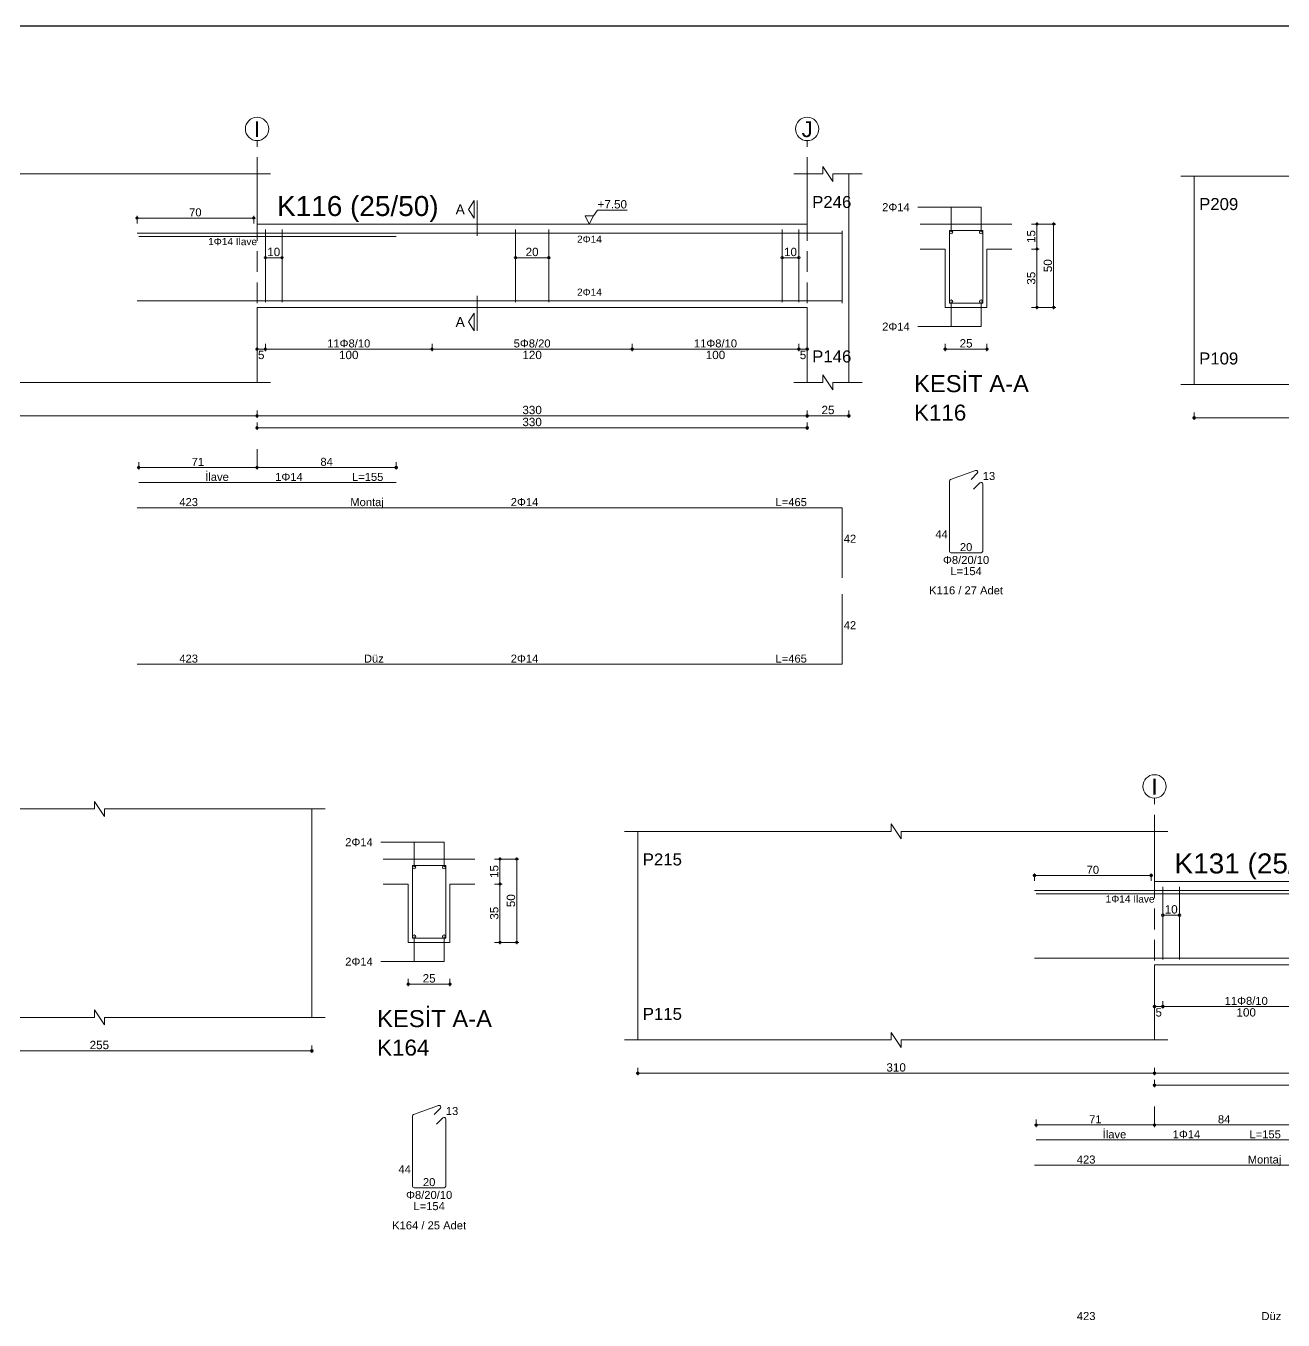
# Model space of a CAD drawing. Header units: millimetres. Extents: x 2232 to 85269, y -3593 to 5869.
# Drawn here: x 40815 to 41947, y -257 to 907 of the extents above; entities that cross this region are included whole.
import ezdxf

# ---------------------------------------------------------------- set-up
doc = ezdxf.new("R2010")
doc.units = ezdxf.units.MM
doc.linetypes.add('DASHDOT2', pattern=[12.7, 6.35, -3.175, 0, -3.175])
doc.linetypes.add('DASHED4', pattern=[18.75, 12.5, -6.25])
doc.layers.add('aks', color=251, linetype='DASHDOT2', lineweight=35)
for name, color, linetype in [('Donatı Topl. Uzun. Yazısı', 7, 'Continuous'), ('Donatı Uz. Yazısı', 7, 'Continuous'), ('Donatı Yazısı', 7, 'Continuous'), ('Donatı Çizgisi', 7, 'Continuous'), ('Kiriş', 7, 'Continuous'), ('Standart', 7, 'Continuous'), ('Ölçülendirme', 7, 'Continuous')]:
    doc.layers.add(name, color=color, linetype=linetype)
doc.styles.add('arial_1_18', font='arial.ttf', dxfattribs={"height": 0.2})

# ---------------------------------------------------------------- blocks, each defined once
blk = doc.blocks.new('IDE1089Entity7394')
at = {"layer": 'aks', "color": 30, "linetype": 'DASHED4', "lineweight": 5}
for points in [[(6147.22, 2016.8), (6147.22, 2151.8)], [(6477.22, 2016.8), (6477.22, 2151.8)], [(6147.22, 1955.8), (6147.22, 1966.8)]]:
    blk.add_lwpolyline(points, dxfattribs=at)
at = {"layer": 'aks', "color": 1, "linetype": 'Continuous', "lineweight": 5}
for centre in [(6147.22, 2158.8), (6477.22, 2158.8)]:
    blk.add_circle(centre, 7, dxfattribs=at)
at = {"layer": 'Donatı Çizgisi', "color": 5, "linetype": 'Continuous', "lineweight": 5}
for points in [[(6075.22, 2096.4), (6498.22, 2096.4)], [(6152.22, 2055), (6152.22, 2098.6)], [(6162.22, 2055), (6162.22, 2098.6)], [(6302.22, 2055), (6302.22, 2098.6)], [(6322.22, 2055), (6322.22, 2098.6)], [(6462.22, 2055), (6462.22, 2098.6)], [(6472.22, 2055), (6472.22, 2098.6)], [(6498.22, 2054.4), (6498.22, 2097.8)], [(6562.56, 2054.3), (6562.56, 2097.9)], [(6562.56, 2097.9), (6582.56, 2097.9)], [(6582.56, 2054.3), (6582.56, 2097.9)], [(6076.22, 2094.4), (6230.72, 2094.4)], [(6075.22, 2055.8), (6498.22, 2055.8)], [(6562.56, 2054.3), (6582.56, 2054.3)], [(6563.23, 1948.54), (6578.23, 1954.01)], [(6575.66, 1948.69), (6579.3, 1952.33)], [(6076.22, 1946.8), (6230.72, 1946.8)], [(6562.56, 1905.72), (6562.56, 1947.59)], [(6577.04, 1942.78), (6580.82, 1946.56)], [(6582.56, 1905.72), (6582.56, 1945.84)], [(6075.22, 1931.7), (6498.22, 1931.7)], [(6498.22, 1889.7), (6498.22, 1931.7)], [(6563.58, 1904.7), (6581.54, 1904.7)], [(6498.22, 1837.85), (6498.22, 1879.85)], [(6075.22, 1837.85), (6498.22, 1837.85)]]:
    blk.add_lwpolyline(points, dxfattribs=at)
for centre in [(6563.56, 2096.9), (6581.56, 2096.9), (6563.56, 2055.3), (6581.56, 2055.3)]:
    blk.add_circle(centre, 1, dxfattribs=at)
for centre, start, end in [((6563.58, 1947.59), 110, 180), ((6578.58, 1953.05), 315, 110), ((6581.54, 1945.84), 0, 135), ((6563.58, 1905.72), 180, 270), ((6581.54, 1905.72), 270, 0)]:
    blk.add_arc(centre, 1.02, start, end, dxfattribs=at)
at = {"layer": 'Kiriş', "color": 1, "linetype": 'Continuous', "lineweight": 5}
for points in [[(6486.72, 2131.8), (6486.72, 2136.3)], [(6492.72, 2127.3), (6486.72, 2136.3)], [(5995.22, 2131.8), (6155.22, 2131.8)], [(6147.22, 2101.8), (6147.22, 2131.8)], [(6469.22, 2131.8), (6486.72, 2131.8)], [(6477.22, 2101.8), (6477.22, 2131.8)], [(6492.72, 2131.8), (6510.22, 2131.8)], [(6492.72, 2127.3), (6492.72, 2131.8)], [(6502.22, 2006.8), (6502.22, 2131.8)], [(6147.22, 2101.8), (6477.22, 2101.8)], [(6545.06, 2101.8), (6600.06, 2101.8)], [(6545.06, 2086.8), (6560.06, 2086.8)], [(6560.06, 2051.8), (6560.06, 2086.8)], [(6585.06, 2086.8), (6600.06, 2086.8)], [(6585.06, 2051.8), (6585.06, 2086.8)], [(6147.22, 2051.8), (6477.22, 2051.8)], [(6147.22, 2006.8), (6147.22, 2051.8)], [(6477.22, 2006.8), (6477.22, 2051.8)], [(6560.06, 2051.8), (6585.06, 2051.8)], [(6492.72, 2002.3), (6486.72, 2011.3)], [(6486.72, 2006.8), (6486.72, 2011.3)], [(5995.22, 2006.8), (6155.22, 2006.8)], [(6469.22, 2006.8), (6486.72, 2006.8)], [(6492.72, 2006.8), (6510.22, 2006.8)], [(6492.72, 2002.3), (6492.72, 2006.8)]]:
    blk.add_lwpolyline(points, dxfattribs=at)
at = {"layer": 'Ölçülendirme', "color": 1, "linetype": 'Continuous', "lineweight": 5}
for points in [[(6273.97, 2110.55), (6277.47, 2115.8)], [(6277.47, 2105.3), (6277.47, 2115.8)], [(6279.22, 2094.8), (6279.22, 2115.8)], [(6543.56, 2111.9), (6581.56, 2111.9)], [(6563.56, 2096.9), (6563.56, 2111.9)], [(6581.56, 2096.9), (6581.56, 2111.9)], [(6074.22, 2105.4), (6146.22, 2105.4)], [(6075.22, 2102.15), (6075.22, 2106.65)], [(6145.22, 2102.15), (6145.22, 2106.65)], [(6277.47, 2105.3), (6273.97, 2110.55)], [(6346.47, 2101.8), (6343.97, 2106.8)], [(6343.97, 2106.8), (6348.97, 2106.8)], [(6348.97, 2106.8), (6346.47, 2101.8)], [(6348.97, 2106.8), (6351.47, 2110.13)], [(6351.47, 2110.13), (6369.15, 2110.13)], [(6346.47, 2101.8), (6346.47, 2101.8)], [(6611.81, 2101.8), (6626.31, 2101.8)], [(6615.06, 2050.8), (6615.06, 2102.8)], [(6625.06, 2050.8), (6625.06, 2102.8)], [(6152.22, 2081.6), (6162.22, 2081.6)], [(6302.22, 2081.6), (6322.22, 2081.6)], [(6462.22, 2081.6), (6472.22, 2081.6)], [(6611.81, 2086.8), (6616.31, 2086.8)], [(6279.22, 2037.8), (6279.22, 2058.8)], [(6563.56, 2040.3), (6563.56, 2055.3)], [(6581.56, 2040.3), (6581.56, 2055.3)], [(6611.81, 2051.8), (6626.31, 2051.8)], [(6273.97, 2043.05), (6277.47, 2048.3)], [(6277.47, 2037.8), (6273.97, 2043.05)], [(6277.47, 2037.8), (6277.47, 2048.3)], [(6543.56, 2040.3), (6581.56, 2040.3)], [(6146.22, 2026.8), (6478.22, 2026.8)], [(6147.22, 2025.55), (6147.22, 2030.05)], [(6152.22, 2025.55), (6152.22, 2030.05)], [(6252.22, 2025.55), (6252.22, 2030.05)], [(6372.22, 2025.55), (6372.22, 2030.05)], [(6472.22, 2025.55), (6472.22, 2030.05)], [(6477.22, 2025.55), (6477.22, 2030.05)], [(6559.06, 2026.8), (6586.06, 2026.8)], [(6560.06, 2025.55), (6560.06, 2030.05)], [(6585.06, 2025.55), (6585.06, 2030.05)], [(5836.22, 1986.8), (6503.22, 1986.8)], [(6147.22, 1985.55), (6147.22, 1990.05)], [(6477.22, 1985.55), (6477.22, 1990.05)], [(6502.22, 1985.55), (6502.22, 1990.05)], [(6146.22, 1979.6), (6478.22, 1979.6)], [(6147.22, 1978.35), (6147.22, 1982.85)], [(6477.22, 1978.35), (6477.22, 1982.85)], [(6075.22, 1955.8), (6148.22, 1955.8)], [(6076.22, 1954.55), (6076.22, 1959.05)], [(6146.22, 1955.8), (6231.72, 1955.8)], [(6147.22, 1954.55), (6147.22, 1959.05)], [(6147.22, 1954.55), (6147.22, 1959.05)], [(6230.72, 1954.55), (6230.72, 1959.05)]]:
    blk.add_lwpolyline(points, dxfattribs=at)
for centre in [(6075.22, 2105.4), (6145.22, 2105.4), (6615.06, 2101.8), (6625.06, 2101.8), (6615.06, 2086.8), (6152.22, 2081.6), (6162.22, 2081.6), (6302.22, 2081.6), (6322.22, 2081.6), (6462.22, 2081.6), (6472.22, 2081.6), (6615.06, 2051.8), (6625.06, 2051.8), (6147.22, 2026.8), (6152.22, 2026.8), (6152.22, 2026.8), (6252.22, 2026.8), (6252.22, 2026.8), (6372.22, 2026.8), (6372.22, 2026.8), (6472.22, 2026.8), (6472.22, 2026.8), (6477.22, 2026.8), (6560.06, 2026.8), (6585.06, 2026.8), (6147.22, 1986.8), (6147.22, 1986.8), (6477.22, 1986.8), (6477.22, 1986.8), (6502.22, 1986.8), (6147.22, 1979.6), (6477.22, 1979.6), (6076.22, 1955.8), (6147.22, 1955.8), (6147.22, 1955.8), (6230.72, 1955.8)]:
    blk.add_circle(centre, 0.75, dxfattribs=at)
at = {"layer": 'aks', "color": 1, "linetype": 'Continuous', "lineweight": 5, "style": 'arial_1_18'}
for s, p in [('I', (6145.39, 2153.92)), ('J', (6473.92, 2153.92))]:
    blk.add_text(s, height=9.45, dxfattribs=at).set_placement(p)
at = {"layer": 'Donatı Topl. Uzun. Yazısı', "color": 1, "linetype": 'Continuous', "lineweight": 5, "style": 'arial_1_18'}
for s, p in [('L=155', (6204.17, 1947.76)), ('L=465', (6458.24, 1932.66)), ('L=154', (6563.14, 1891.26)), ('L=465', (6458.24, 1838.81))]:
    blk.add_text(s, height=4.8, dxfattribs=at).set_placement(p)
at = {"layer": 'Donatı Uz. Yazısı', "color": 1, "linetype": 'Continuous', "lineweight": 5, "style": 'arial_1_18'}
for s, p in [('13', (6582.56, 1948.3)), ('423', (6100.6, 1932.66)), ('44', (6554.14, 1913.42)), ('42', (6499.18, 1910.7)), ('20', (6568.83, 1905.66)), ('42', (6499.18, 1858.85)), ('423', (6100.6, 1838.81))]:
    blk.add_text(s, height=4.8, dxfattribs=at).set_placement(p)
at = {"layer": 'Donatı Yazısı', "color": 5, "linetype": 'Continuous', "lineweight": 5, "style": 'arial_1_18'}
for s, height, p in [('2Φ14', 4.8, (6522.22, 2109.5)), ('1Φ14 İlave', 4.32, (6117.91, 2089.12)), ('2Φ14', 4.8, (6522.22, 2037.9)), ('1Φ14', 4.8, (6158.11, 1947.76)), ('2Φ14', 4.8, (6299.41, 1932.66)), ('Φ8/20/10', 4.8, (6558.7, 1897.98)), ('K116 / 27 Adet', 4.8, (6550.37, 1879.74)), ('2Φ14', 4.8, (6299.41, 1838.81))]:
    blk.add_text(s, height=height, dxfattribs=at).set_placement(p)
for p in [(6339.18, 2090.52), (6339.18, 2058.76)]:
    blk.add_text('2Φ14', height=4.32, rotation=360, dxfattribs=at).set_placement(p)
at = {"layer": 'Donatı Yazısı', "color": 1, "linetype": 'Continuous', "lineweight": 5, "style": 'arial_1_18'}
for s, p in [('İlave', (6116.13, 1947.76)), ('Montaj', (6203.14, 1932.66)), ('Düz', (6211.35, 1838.81))]:
    blk.add_text(s, height=4.8, dxfattribs=at).set_placement(p)
at = {"layer": 'Kiriş', "color": 1, "linetype": 'Continuous', "lineweight": 5, "style": 'arial_1_18'}
for s, height, p in [('K116 (25/50)', 12, (6159.22, 2106.6)), ('P246', 7.2, (6480.22, 2111.4)), ('P146', 7.2, (6480.22, 2018.8)), ('KESİT A-A', 10.2, (6541.36, 2001)), ('K116', 9.6, (6541.36, 1983.92))]:
    blk.add_text(s, height=height, dxfattribs=at).set_placement(p)
at = {"layer": 'Ölçülendirme', "color": 1, "linetype": 'Continuous', "lineweight": 5, "style": 'arial_1_18'}
for s, height, p in [('70', 4.8, (6106.49, 2106.4)), ('A', 5.95, (6266.33, 2107.57)), ('+7.50', 5, (6351.47, 2111.13)), ('A', 5.95, (6266.33, 2040.07)), ('5', 5, (6147.78, 2020.8)), ('100', 5, (6196.4, 2020.8)), ('120', 5, (6306.4, 2020.8)), ('100', 5, (6416.4, 2020.8)), ('5', 5, (6472.78, 2020.8)), ('25', 5, (6568.67, 2027.76)), ('330', 5, (6306.4, 1987.8)), ('25', 5, (6485.84, 1987.8)), ('330', 5, (6306.4, 1980.6))]:
    blk.add_text(s, height=height, dxfattribs=at).set_placement(p)
for s, rotation, p in [('15', 90, (6614.1, 2090.42)), ('10', 360, (6153.34, 2082.56)), ('20', 360, (6308.34, 2082.56)), ('10', 360, (6463.34, 2082.56)), ('50', 90, (6624.1, 2072.92)), ('35', 90, (6614.1, 2065.42))]:
    blk.add_text(s, height=5, rotation=rotation, dxfattribs=at).set_placement(p)
at = {"layer": 'Ölçülendirme', "color": 5, "linetype": 'Continuous', "lineweight": 5, "style": 'arial_1_18'}
for s, p in [('11Φ8/10', (6189.29, 2027.8)), ('5Φ8/20', (6301.16, 2027.8)), ('11Φ8/10', (6409.29, 2027.8)), ('71', (6107.99, 1956.8)), ('84', (6185.24, 1956.8))]:
    blk.add_text(s, height=4.8, dxfattribs=at).set_placement(p)
blk = doc.blocks.new('IDE1089Entity7395')
at = {"layer": 'Kiriş', "color": 1, "linetype": 'Continuous', "lineweight": 5}
for points in [[(6638.43, 2116.7), (6718.43, 2116.7)], [(6646.43, 1991.7), (6646.43, 2116.7)], [(6638.43, 1991.7), (6718.43, 1991.7)]]:
    blk.add_lwpolyline(points, dxfattribs=at)
at = {"layer": 'Ölçülendirme', "color": 1, "linetype": 'Continuous', "lineweight": 5}
for points in [[(6645.43, 1971.7), (7647.43, 1971.7)], [(6646.43, 1970.45), (6646.43, 1974.95)]]:
    blk.add_lwpolyline(points, dxfattribs=at)
blk.add_circle((6646.43, 1971.7), 0.75, dxfattribs=at)
at = {"layer": 'Kiriş', "color": 1, "linetype": 'Continuous', "lineweight": 5, "style": 'arial_1_18'}
for s, p in [('P209', (6649.43, 2096.3)), ('P109', (6649.43, 2003.7))]:
    blk.add_text(s, height=7.2, dxfattribs=at).set_placement(p)
blk = doc.blocks.new('IDE1089Entity7406')
at = {"layer": 'aks', "color": 30, "linetype": 'DASHED4', "lineweight": 5}
for points in [[(15706.74, 2016.8), (15706.74, 2151.8)], [(15706.74, 1955.8), (15706.74, 1966.8)]]:
    blk.add_lwpolyline(points, dxfattribs=at)
at = {"layer": 'aks', "color": 1, "linetype": 'Continuous', "lineweight": 5}
blk.add_circle((15706.74, 2158.8), 7, dxfattribs=at)
at = {"layer": 'Donatı Çizgisi', "color": 5, "linetype": 'Continuous', "lineweight": 5}
for points in [[(15634.74, 2096.4), (16057.74, 2096.4)], [(15711.74, 2055), (15711.74, 2098.6)], [(15721.74, 2055), (15721.74, 2098.6)], [(15635.74, 2094.4), (15790.24, 2094.4)], [(15634.74, 2055.8), (16057.74, 2055.8)], [(15635.74, 1946.8), (15790.24, 1946.8)], [(15634.74, 1931.7), (16057.74, 1931.7)]]:
    blk.add_lwpolyline(points, dxfattribs=at)
at = {"layer": 'Kiriş', "color": 1, "linetype": 'Continuous', "lineweight": 5}
for points in [[(15548.74, 2131.8), (15548.74, 2136.3)], [(15554.74, 2127.3), (15548.74, 2136.3)], [(15388.74, 2131.8), (15548.74, 2131.8)], [(15396.74, 2006.8), (15396.74, 2131.8)], [(15554.74, 2127.3), (15554.74, 2131.8)], [(15554.74, 2131.8), (15714.74, 2131.8)], [(15706.74, 2101.8), (15706.74, 2131.8)], [(15706.74, 2101.8), (16036.74, 2101.8)], [(15706.74, 2051.8), (16036.74, 2051.8)], [(15706.74, 2006.8), (15706.74, 2051.8)], [(15554.74, 2002.3), (15548.74, 2011.3)], [(15548.74, 2006.8), (15548.74, 2011.3)], [(15388.74, 2006.8), (15548.74, 2006.8)], [(15554.74, 2006.8), (15714.74, 2006.8)], [(15554.74, 2002.3), (15554.74, 2006.8)]]:
    blk.add_lwpolyline(points, dxfattribs=at)
at = {"layer": 'Ölçülendirme', "color": 1, "linetype": 'Continuous', "lineweight": 5}
for points in [[(15633.74, 2105.4), (15705.74, 2105.4)], [(15634.74, 2102.15), (15634.74, 2106.65)], [(15704.74, 2102.15), (15704.74, 2106.65)], [(15711.74, 2081.6), (15721.74, 2081.6)], [(15705.74, 2026.8), (16037.74, 2026.8)], [(15706.74, 2025.55), (15706.74, 2030.05)], [(15711.74, 2025.55), (15711.74, 2030.05)], [(15395.74, 1986.8), (16062.74, 1986.8)], [(15396.74, 1985.55), (15396.74, 1990.05)], [(15706.74, 1985.55), (15706.74, 1990.05)], [(15705.74, 1979.6), (16037.74, 1979.6)], [(15706.74, 1978.35), (15706.74, 1982.85)], [(15634.74, 1955.8), (15707.74, 1955.8)], [(15635.74, 1954.55), (15635.74, 1959.05)], [(15705.74, 1955.8), (15791.24, 1955.8)], [(15706.74, 1954.55), (15706.74, 1959.05)], [(15706.74, 1954.55), (15706.74, 1959.05)]]:
    blk.add_lwpolyline(points, dxfattribs=at)
for centre in [(15634.74, 2105.4), (15704.74, 2105.4), (15711.74, 2081.6), (15721.74, 2081.6), (15706.74, 2026.8), (15711.74, 2026.8), (15711.74, 2026.8), (15396.74, 1986.8), (15706.74, 1986.8), (15706.74, 1986.8), (15706.74, 1979.6), (15635.74, 1955.8), (15706.74, 1955.8), (15706.74, 1955.8)]:
    blk.add_circle(centre, 0.75, dxfattribs=at)
at = {"layer": 'aks', "color": 1, "linetype": 'Continuous', "lineweight": 5, "style": 'arial_1_18'}
blk.add_text('I', height=9.45, dxfattribs=at).set_placement((15704.9, 2153.92))
at = {"layer": 'Donatı Topl. Uzun. Yazısı', "color": 1, "linetype": 'Continuous', "lineweight": 5, "style": 'arial_1_18'}
blk.add_text('L=155', height=4.8, dxfattribs=at).set_placement((15763.68, 1947.76))
at = {"layer": 'Donatı Uz. Yazısı', "color": 1, "linetype": 'Continuous', "lineweight": 5, "style": 'arial_1_18'}
for p in [(15660.12, 1932.66), (15660.12, 1838.81)]:
    blk.add_text('423', height=4.8, dxfattribs=at).set_placement(p)
at = {"layer": 'Donatı Yazısı', "color": 5, "linetype": 'Continuous', "lineweight": 5, "style": 'arial_1_18'}
for s, height, p in [('1Φ14 İlave', 4.32, (15677.43, 2089.12)), ('1Φ14', 4.8, (15717.62, 1947.76))]:
    blk.add_text(s, height=height, dxfattribs=at).set_placement(p)
at = {"layer": 'Donatı Yazısı', "color": 1, "linetype": 'Continuous', "lineweight": 5, "style": 'arial_1_18'}
for s, p in [('İlave', (15675.64, 1947.76)), ('Montaj', (15762.66, 1932.66)), ('Düz', (15770.87, 1838.81))]:
    blk.add_text(s, height=4.8, dxfattribs=at).set_placement(p)
at = {"layer": 'Kiriş', "color": 1, "linetype": 'Continuous', "lineweight": 5, "style": 'arial_1_18'}
for s, height, p in [('P215', 7.2, (15399.74, 2111.4)), ('K131 (25/50)', 12, (15718.74, 2106.6)), ('P115', 7.2, (15399.74, 2018.8))]:
    blk.add_text(s, height=height, dxfattribs=at).set_placement(p)
at = {"layer": 'Ölçülendirme', "color": 1, "linetype": 'Continuous', "lineweight": 5, "style": 'arial_1_18'}
for s, height, p in [('70', 4.8, (15666.01, 2106.4)), ('5', 5, (15707.3, 2020.8)), ('100', 5, (15755.91, 2020.8)), ('310', 5, (15545.91, 1987.8))]:
    blk.add_text(s, height=height, dxfattribs=at).set_placement(p)
blk.add_text('10', height=5, rotation=360, dxfattribs=at).set_placement((15712.85, 2082.56))
at = {"layer": 'Ölçülendirme', "color": 5, "linetype": 'Continuous', "lineweight": 5, "style": 'arial_1_18'}
for s, p in [('11Φ8/10', (15748.81, 2027.8)), ('71', (15667.51, 1956.8)), ('84', (15744.76, 1956.8))]:
    blk.add_text(s, height=4.8, dxfattribs=at).set_placement(p)
blk = doc.blocks.new('IDE1089Entity7428')
at = {"layer": 'Donatı Çizgisi', "color": 5, "linetype": 'Continuous', "lineweight": 5}
for points in [[(7508.93, 1686.15), (7508.93, 1729.75)], [(7508.93, 1729.75), (7528.93, 1729.75)], [(7528.93, 1686.15), (7528.93, 1729.75)], [(7508.93, 1686.15), (7528.93, 1686.15)], [(7509.6, 1580.39), (7524.6, 1585.86)], [(7522.03, 1580.54), (7525.67, 1584.18)], [(7508.93, 1537.57), (7508.93, 1579.44)], [(7523.41, 1574.63), (7527.18, 1578.41)], [(7528.93, 1537.57), (7528.93, 1577.69)], [(7509.95, 1536.55), (7527.91, 1536.55)]]:
    blk.add_lwpolyline(points, dxfattribs=at)
for centre in [(7509.93, 1728.75), (7527.93, 1728.75), (7509.93, 1687.15), (7527.93, 1687.15)]:
    blk.add_circle(centre, 1, dxfattribs=at)
for centre, start, end in [((7524.95, 1584.9), 315, 110), ((7509.95, 1579.44), 110, 180), ((7527.91, 1577.69), 0, 135), ((7509.95, 1537.57), 180, 270), ((7527.91, 1537.57), 270, 0)]:
    blk.add_arc(centre, 1.02, start, end, dxfattribs=at)
at = {"layer": 'Kiriş', "color": 1, "linetype": 'Continuous', "lineweight": 5}
for points in [[(7185.59, 1763.65), (7318.09, 1763.65)], [(7318.09, 1763.65), (7318.09, 1768.15)], [(7324.09, 1759.15), (7318.09, 1768.15)], [(7324.09, 1763.65), (7456.59, 1763.65)], [(7324.09, 1759.15), (7324.09, 1763.65)], [(7448.59, 1638.65), (7448.59, 1763.65)], [(7491.43, 1733.65), (7546.43, 1733.65)], [(7491.43, 1718.65), (7506.43, 1718.65)], [(7506.43, 1683.65), (7506.43, 1718.65)], [(7531.43, 1718.65), (7546.43, 1718.65)], [(7531.43, 1683.65), (7531.43, 1718.65)], [(7506.43, 1683.65), (7531.43, 1683.65)], [(7185.59, 1638.65), (7318.09, 1638.65)], [(7324.09, 1634.15), (7318.09, 1643.15)], [(7318.09, 1638.65), (7318.09, 1643.15)], [(7324.09, 1638.65), (7456.59, 1638.65)], [(7324.09, 1634.15), (7324.09, 1638.65)]]:
    blk.add_lwpolyline(points, dxfattribs=at)
at = {"layer": 'Ölçülendirme', "color": 1, "linetype": 'Continuous', "lineweight": 5}
for points in [[(7489.93, 1743.75), (7527.93, 1743.75)], [(7509.93, 1728.75), (7509.93, 1743.75)], [(7527.93, 1728.75), (7527.93, 1743.75)], [(7558.18, 1733.65), (7572.68, 1733.65)], [(7561.43, 1682.65), (7561.43, 1734.65)], [(7571.43, 1682.65), (7571.43, 1734.65)], [(7558.18, 1718.65), (7562.68, 1718.65)], [(7509.93, 1672.15), (7509.93, 1687.15)], [(7527.93, 1672.15), (7527.93, 1687.15)], [(7558.18, 1683.65), (7572.68, 1683.65)], [(7489.93, 1672.15), (7527.93, 1672.15)], [(7506.43, 1657.4), (7506.43, 1661.9)], [(7531.43, 1657.4), (7531.43, 1661.9)], [(7505.43, 1658.65), (7532.43, 1658.65)], [(7448.59, 1617.4), (7448.59, 1621.9)], [(6637.59, 1618.65), (7449.59, 1618.65)]]:
    blk.add_lwpolyline(points, dxfattribs=at)
for centre in [(7561.43, 1733.65), (7571.43, 1733.65), (7561.43, 1718.65), (7561.43, 1683.65), (7571.43, 1683.65), (7506.43, 1658.65), (7531.43, 1658.65), (7448.59, 1618.65)]:
    blk.add_circle(centre, 0.75, dxfattribs=at)
at = {"layer": 'Donatı Topl. Uzun. Yazısı', "color": 1, "linetype": 'Continuous', "lineweight": 5, "style": 'arial_1_18'}
blk.add_text('L=154', height=4.8, dxfattribs=at).set_placement((7509.51, 1523.11))
at = {"layer": 'Donatı Uz. Yazısı', "color": 1, "linetype": 'Continuous', "lineweight": 5, "style": 'arial_1_18'}
for s, p in [('13', (7528.93, 1580.15)), ('44', (7500.51, 1545.27)), ('20', (7515.2, 1537.51))]:
    blk.add_text(s, height=4.8, dxfattribs=at).set_placement(p)
at = {"layer": 'Donatı Yazısı', "color": 5, "linetype": 'Continuous', "lineweight": 5, "style": 'arial_1_18'}
for s, p in [('2Φ14', (7468.59, 1741.35)), ('2Φ14', (7468.59, 1669.75)), ('Φ8/20/10', (7505.07, 1529.83)), ('K164 / 25 Adet', (7496.74, 1511.59))]:
    blk.add_text(s, height=4.8, dxfattribs=at).set_placement(p)
at = {"layer": 'Kiriş', "color": 1, "linetype": 'Continuous', "lineweight": 5, "style": 'arial_1_18'}
for s, height, p in [('KESİT A-A', 10.2, (7487.73, 1632.85)), ('K164', 9.6, (7487.73, 1615.77))]:
    blk.add_text(s, height=height, dxfattribs=at).set_placement(p)
at = {"layer": 'Ölçülendirme', "color": 1, "linetype": 'Continuous', "lineweight": 5, "style": 'arial_1_18'}
for s, p in [('15', (7560.47, 1722.27)), ('50', (7570.47, 1704.77)), ('35', (7560.47, 1697.27))]:
    blk.add_text(s, height=5, rotation=90, dxfattribs=at).set_placement(p)
for s, p in [('25', (7515.04, 1659.61)), ('255', (7315.27, 1619.65))]:
    blk.add_text(s, height=5, dxfattribs=at).set_placement(p)

msp = doc.modelspace()

# ---------------------------------------------------------------- linework, layer by layer
msp.add_line((3332.4, 906.6), (85269.2, 906.6))

# ---------------------------------------------------------------- block references
at = {"layer": 'Standart', "xscale": 1.5, "yscale": 1.5, "zscale": 1.5}
for name, p in [('IDE1089Entity7394', (31802.4, -2424.3)), ('IDE1089Entity7395', (31896.8, -2403.5)), ('IDE1089Entity7428', (29899.7, -2443.2)), ('IDE1089Entity7406', (18270.7, -3015.6))]:
    msp.add_blockref(name, p, dxfattribs=at)

doc.saveas('drawing.dxf')
